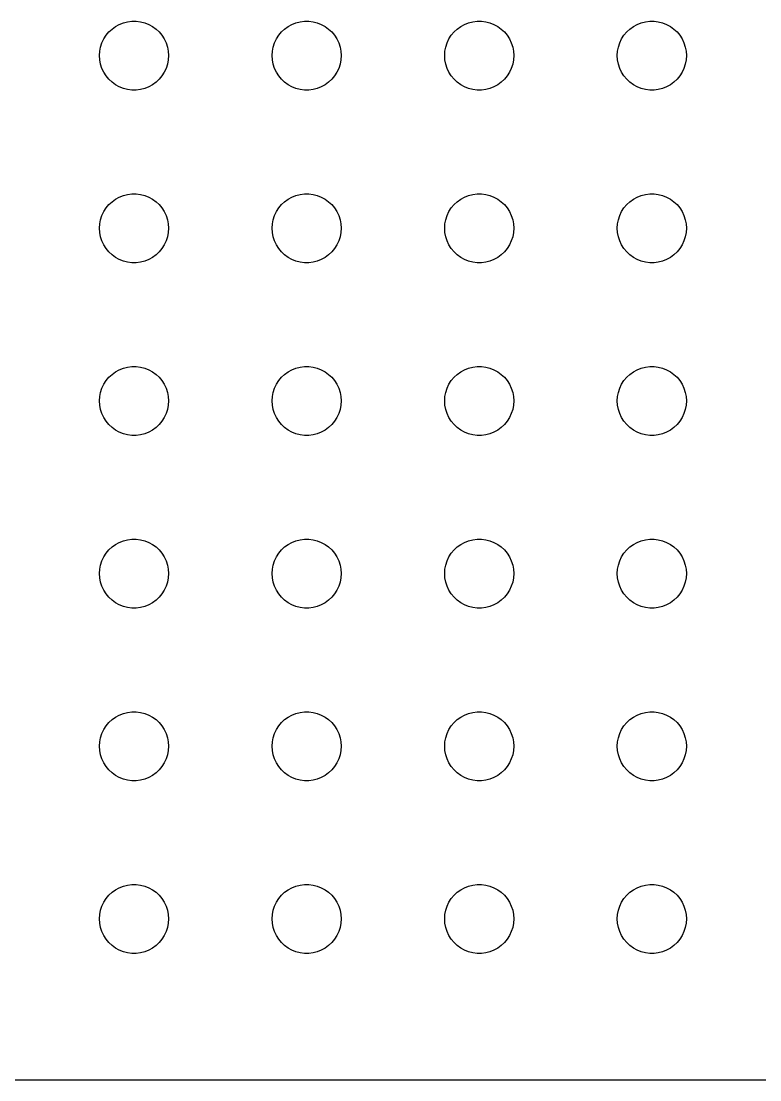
# Model space of a CAD drawing. Header units: metres. Extents: x -134 to 134, y 518 to 1078.
# Drawn here: x -102.4 to -70.31, y 746.01 to 792 of the extents above; entities that cross this region are included whole.
import ezdxf

# ---------------------------------------------------------------- set-up
doc = ezdxf.new("R2010")
doc.units = ezdxf.units.M

msp = doc.modelspace()

# ---------------------------------------------------------------- linework, layer by layer
for p, q in [((-98.1387, 791.857), (-97.9635, 791.927)), ((-97.9635, 791.927), (-97.7811, 791.973)), ((-97.7811, 791.973), (-97.5942, 791.997)), ((-97.5942, 791.997), (-97.4058, 791.997)), ((-97.4058, 791.997), (-97.2189, 791.973)), ((-97.2189, 791.973), (-97.0365, 791.927)), ((-97.0365, 791.927), (-96.8613, 791.857)), ((-90.6387, 791.857), (-90.4635, 791.927)), ((-90.4635, 791.927), (-90.2811, 791.973)), ((-90.2811, 791.973), (-90.0942, 791.997)), ((-90.0942, 791.997), (-89.9058, 791.997)), ((-89.9058, 791.997), (-89.7189, 791.973)), ((-89.7189, 791.973), (-89.5365, 791.927)), ((-89.5365, 791.927), (-89.3613, 791.857)), ((-83.1387, 791.857), (-82.9635, 791.927)), ((-82.9635, 791.927), (-82.7811, 791.973)), ((-82.7811, 791.973), (-82.5942, 791.997)), ((-82.5942, 791.997), (-82.4058, 791.997)), ((-82.4058, 791.997), (-82.2189, 791.973)), ((-82.2189, 791.973), (-82.0365, 791.927)), ((-82.0365, 791.927), (-81.8613, 791.857)), ((-75.6387, 791.857), (-75.4635, 791.927)), ((-75.4635, 791.927), (-75.2811, 791.973)), ((-75.2811, 791.973), (-75.0942, 791.997)), ((-75.0942, 791.997), (-74.9058, 791.997)), ((-74.9058, 791.997), (-74.7189, 791.973)), ((-74.7189, 791.973), (-74.5365, 791.927)), ((-74.5365, 791.927), (-74.3613, 791.857)), ((-98.7135, 791.382), (-98.5934, 791.527)), ((-98.5934, 791.527), (-98.4561, 791.656)), ((-98.4561, 791.656), (-98.3037, 791.766)), ((-98.3037, 791.766), (-98.1387, 791.857)), ((-96.8613, 791.857), (-96.6963, 791.766)), ((-96.6963, 791.766), (-96.5439, 791.656)), ((-96.5439, 791.656), (-96.4065, 791.527)), ((-96.4065, 791.527), (-96.2865, 791.382)), ((-91.2135, 791.382), (-91.0934, 791.527)), ((-91.0934, 791.527), (-90.9561, 791.656)), ((-90.9561, 791.656), (-90.8037, 791.766)), ((-90.8037, 791.766), (-90.6387, 791.857)), ((-89.3613, 791.857), (-89.1963, 791.766)), ((-89.1963, 791.766), (-89.0439, 791.656)), ((-89.0439, 791.656), (-88.9065, 791.527)), ((-88.9065, 791.527), (-88.7865, 791.382)), ((-83.7135, 791.382), (-83.5934, 791.527)), ((-83.5934, 791.527), (-83.4561, 791.656)), ((-83.4561, 791.656), (-83.3037, 791.766)), ((-83.3037, 791.766), (-83.1387, 791.857)), ((-81.8613, 791.857), (-81.6963, 791.766)), ((-81.6963, 791.766), (-81.5439, 791.656)), ((-81.5439, 791.656), (-81.4065, 791.527)), ((-81.4065, 791.527), (-81.2865, 791.382)), ((-76.2135, 791.382), (-76.0934, 791.527)), ((-76.0934, 791.527), (-75.9561, 791.656)), ((-75.9561, 791.656), (-75.8037, 791.766)), ((-75.8037, 791.766), (-75.6387, 791.857)), ((-74.3613, 791.857), (-74.1963, 791.766)), ((-74.1963, 791.766), (-74.0439, 791.656)), ((-74.0439, 791.656), (-73.9065, 791.527)), ((-73.9065, 791.527), (-73.7865, 791.382)), ((-98.9529, 790.873), (-98.8947, 791.052)), ((-98.8947, 791.052), (-98.8145, 791.223)), ((-98.8145, 791.223), (-98.7135, 791.382)), ((-96.2865, 791.382), (-96.1855, 791.223)), ((-96.1855, 791.223), (-96.1053, 791.052)), ((-96.1053, 791.052), (-96.0471, 790.873)), ((-91.4529, 790.873), (-91.3947, 791.052)), ((-91.3947, 791.052), (-91.3145, 791.223)), ((-91.3145, 791.223), (-91.2135, 791.382)), ((-88.7865, 791.382), (-88.6855, 791.223)), ((-88.6855, 791.223), (-88.6053, 791.052)), ((-88.6053, 791.052), (-88.5471, 790.873)), ((-83.9529, 790.873), (-83.8947, 791.052)), ((-83.8947, 791.052), (-83.8145, 791.223)), ((-83.8145, 791.223), (-83.7135, 791.382)), ((-81.2865, 791.382), (-81.1855, 791.223)), ((-81.1855, 791.223), (-81.1053, 791.052)), ((-81.1053, 791.052), (-81.0471, 790.873)), ((-76.4529, 790.873), (-76.3947, 791.052)), ((-76.3947, 791.052), (-76.3145, 791.223)), ((-76.3145, 791.223), (-76.2135, 791.382)), ((-73.7865, 791.382), (-73.6855, 791.223)), ((-73.6855, 791.223), (-73.6053, 791.052)), ((-73.6053, 791.052), (-73.5471, 790.873)), ((-99, 790.5), (-98.9882, 790.688)), ((-98.9882, 790.688), (-98.9529, 790.873)), ((-96.0471, 790.873), (-96.0118, 790.688)), ((-96.0118, 790.688), (-96, 790.5)), ((-91.5, 790.5), (-91.4882, 790.688)), ((-91.4882, 790.688), (-91.4529, 790.873)), ((-88.5471, 790.873), (-88.5118, 790.688)), ((-88.5118, 790.688), (-88.5, 790.5)), ((-84, 790.5), (-83.9882, 790.688)), ((-83.9882, 790.688), (-83.9529, 790.873)), ((-81.0471, 790.873), (-81.0118, 790.688)), ((-81.0118, 790.688), (-81, 790.5)), ((-76.5, 790.5), (-76.4882, 790.688)), ((-76.4882, 790.688), (-76.4529, 790.873)), ((-73.5471, 790.873), (-73.5118, 790.688)), ((-73.5118, 790.688), (-73.5, 790.5)), ((-98.9882, 790.312), (-99, 790.5)), ((-98.9529, 790.127), (-98.9882, 790.312)), ((-98.8947, 789.948), (-98.9529, 790.127)), ((-96.0471, 790.127), (-96.1053, 789.948)), ((-96.0118, 790.312), (-96.0471, 790.127)), ((-96, 790.5), (-96.0118, 790.312)), ((-91.4882, 790.312), (-91.5, 790.5)), ((-91.4529, 790.127), (-91.4882, 790.312)), ((-91.3947, 789.948), (-91.4529, 790.127)), ((-88.5471, 790.127), (-88.6053, 789.948)), ((-88.5118, 790.312), (-88.5471, 790.127)), ((-88.5, 790.5), (-88.5118, 790.312)), ((-83.9882, 790.312), (-84, 790.5)), ((-83.9529, 790.127), (-83.9882, 790.312)), ((-83.8947, 789.948), (-83.9529, 790.127)), ((-81.0471, 790.127), (-81.1053, 789.948)), ((-81.0118, 790.312), (-81.0471, 790.127)), ((-81, 790.5), (-81.0118, 790.312)), ((-76.4882, 790.312), (-76.5, 790.5)), ((-76.4529, 790.127), (-76.4882, 790.312)), ((-76.3947, 789.948), (-76.4529, 790.127)), ((-73.5471, 790.127), (-73.6053, 789.948)), ((-73.5118, 790.312), (-73.5471, 790.127)), ((-73.5, 790.5), (-73.5118, 790.312)), ((-98.8145, 789.777), (-98.8947, 789.948)), ((-98.7135, 789.618), (-98.8145, 789.777)), ((-98.5934, 789.473), (-98.7135, 789.618)), ((-96.2865, 789.618), (-96.4065, 789.473)), ((-96.1855, 789.777), (-96.2865, 789.618)), ((-96.1053, 789.948), (-96.1855, 789.777)), ((-91.3145, 789.777), (-91.3947, 789.948)), ((-91.2135, 789.618), (-91.3145, 789.777)), ((-91.0934, 789.473), (-91.2135, 789.618)), ((-88.7865, 789.618), (-88.9065, 789.473)), ((-88.6855, 789.777), (-88.7865, 789.618)), ((-88.6053, 789.948), (-88.6855, 789.777)), ((-83.8145, 789.777), (-83.8947, 789.948)), ((-83.7135, 789.618), (-83.8145, 789.777)), ((-83.5934, 789.473), (-83.7135, 789.618)), ((-81.2865, 789.618), (-81.4065, 789.473)), ((-81.1855, 789.777), (-81.2865, 789.618)), ((-81.1053, 789.948), (-81.1855, 789.777)), ((-76.3145, 789.777), (-76.3947, 789.948)), ((-76.2135, 789.618), (-76.3145, 789.777)), ((-76.0934, 789.473), (-76.2135, 789.618)), ((-73.7865, 789.618), (-73.9065, 789.473)), ((-73.6855, 789.777), (-73.7865, 789.618)), ((-73.6053, 789.948), (-73.6855, 789.777)), ((-98.4561, 789.344), (-98.5934, 789.473)), ((-98.3037, 789.234), (-98.4561, 789.344)), ((-98.1387, 789.143), (-98.3037, 789.234)), ((-97.9635, 789.073), (-98.1387, 789.143)), ((-96.8613, 789.143), (-97.0365, 789.073)), ((-96.6963, 789.234), (-96.8613, 789.143)), ((-96.5439, 789.344), (-96.6963, 789.234)), ((-96.4065, 789.473), (-96.5439, 789.344)), ((-90.9561, 789.344), (-91.0934, 789.473)), ((-90.8037, 789.234), (-90.9561, 789.344)), ((-90.6387, 789.143), (-90.8037, 789.234)), ((-90.4635, 789.073), (-90.6387, 789.143)), ((-89.3613, 789.143), (-89.5365, 789.073)), ((-89.1963, 789.234), (-89.3613, 789.143)), ((-89.0439, 789.344), (-89.1963, 789.234)), ((-88.9065, 789.473), (-89.0439, 789.344)), ((-83.4561, 789.344), (-83.5934, 789.473)), ((-83.3037, 789.234), (-83.4561, 789.344)), ((-83.1387, 789.143), (-83.3037, 789.234)), ((-82.9635, 789.073), (-83.1387, 789.143)), ((-81.8613, 789.143), (-82.0365, 789.073)), ((-81.6963, 789.234), (-81.8613, 789.143)), ((-81.5439, 789.344), (-81.6963, 789.234)), ((-81.4065, 789.473), (-81.5439, 789.344)), ((-75.9561, 789.344), (-76.0934, 789.473)), ((-75.8037, 789.234), (-75.9561, 789.344)), ((-75.6387, 789.143), (-75.8037, 789.234)), ((-75.4635, 789.073), (-75.6387, 789.143)), ((-74.3613, 789.143), (-74.5365, 789.073)), ((-74.1963, 789.234), (-74.3613, 789.143)), ((-74.0439, 789.344), (-74.1963, 789.234)), ((-73.9065, 789.473), (-74.0439, 789.344)), ((-97.7811, 789.027), (-97.9635, 789.073)), ((-97.5942, 789.003), (-97.7811, 789.027)), ((-97.4058, 789.003), (-97.5942, 789.003)), ((-97.2189, 789.027), (-97.4058, 789.003)), ((-97.0365, 789.073), (-97.2189, 789.027)), ((-90.2811, 789.027), (-90.4635, 789.073)), ((-90.0942, 789.003), (-90.2811, 789.027)), ((-89.9058, 789.003), (-90.0942, 789.003)), ((-89.7189, 789.027), (-89.9058, 789.003)), ((-89.5365, 789.073), (-89.7189, 789.027)), ((-82.7811, 789.027), (-82.9635, 789.073)), ((-82.5942, 789.003), (-82.7811, 789.027)), ((-82.4058, 789.003), (-82.5942, 789.003)), ((-82.2189, 789.027), (-82.4058, 789.003)), ((-82.0365, 789.073), (-82.2189, 789.027)), ((-75.2811, 789.027), (-75.4635, 789.073)), ((-75.0942, 789.003), (-75.2811, 789.027)), ((-74.9058, 789.003), (-75.0942, 789.003)), ((-74.7189, 789.027), (-74.9058, 789.003)), ((-74.5365, 789.073), (-74.7189, 789.027)), ((-98.5934, 784.027), (-98.4561, 784.156)), ((-98.4561, 784.156), (-98.3037, 784.266)), ((-98.3037, 784.266), (-98.1387, 784.357)), ((-98.1387, 784.357), (-97.9635, 784.427)), ((-97.9635, 784.427), (-97.7811, 784.473)), ((-97.7811, 784.473), (-97.5942, 784.497)), ((-97.5942, 784.497), (-97.4058, 784.497)), ((-97.4058, 784.497), (-97.2189, 784.473)), ((-97.2189, 784.473), (-97.0365, 784.427)), ((-97.0365, 784.427), (-96.8613, 784.357)), ((-96.8613, 784.357), (-96.6963, 784.266)), ((-96.6963, 784.266), (-96.5439, 784.156)), ((-96.5439, 784.156), (-96.4065, 784.027)), ((-91.0934, 784.027), (-90.9561, 784.156)), ((-90.9561, 784.156), (-90.8037, 784.266)), ((-90.8037, 784.266), (-90.6387, 784.357)), ((-90.6387, 784.357), (-90.4635, 784.427)), ((-90.4635, 784.427), (-90.2811, 784.473)), ((-90.2811, 784.473), (-90.0942, 784.497)), ((-90.0942, 784.497), (-89.9058, 784.497)), ((-89.9058, 784.497), (-89.7189, 784.473)), ((-89.7189, 784.473), (-89.5365, 784.427)), ((-89.5365, 784.427), (-89.3613, 784.357)), ((-89.3613, 784.357), (-89.1963, 784.266)), ((-89.1963, 784.266), (-89.0439, 784.156)), ((-89.0439, 784.156), (-88.9065, 784.027)), ((-83.5934, 784.027), (-83.4561, 784.156)), ((-83.4561, 784.156), (-83.3037, 784.266)), ((-83.3037, 784.266), (-83.1387, 784.357)), ((-83.1387, 784.357), (-82.9635, 784.427)), ((-82.9635, 784.427), (-82.7811, 784.473)), ((-82.7811, 784.473), (-82.5942, 784.497)), ((-82.5942, 784.497), (-82.4058, 784.497)), ((-82.4058, 784.497), (-82.2189, 784.473)), ((-82.2189, 784.473), (-82.0365, 784.427)), ((-82.0365, 784.427), (-81.8613, 784.357)), ((-81.8613, 784.357), (-81.6963, 784.266)), ((-81.6963, 784.266), (-81.5439, 784.156)), ((-81.5439, 784.156), (-81.4065, 784.027)), ((-76.0934, 784.027), (-75.9561, 784.156)), ((-75.9561, 784.156), (-75.8037, 784.266)), ((-75.8037, 784.266), (-75.6387, 784.357)), ((-75.6387, 784.357), (-75.4635, 784.427)), ((-75.4635, 784.427), (-75.2811, 784.473)), ((-75.2811, 784.473), (-75.0942, 784.497)), ((-75.0942, 784.497), (-74.9058, 784.497)), ((-74.9058, 784.497), (-74.7189, 784.473)), ((-74.7189, 784.473), (-74.5365, 784.427)), ((-74.5365, 784.427), (-74.3613, 784.357)), ((-74.3613, 784.357), (-74.1963, 784.266)), ((-74.1963, 784.266), (-74.0439, 784.156)), ((-74.0439, 784.156), (-73.9065, 784.027)), ((-98.8947, 783.552), (-98.8145, 783.723)), ((-98.8145, 783.723), (-98.7135, 783.882)), ((-98.7135, 783.882), (-98.5934, 784.027)), ((-96.4065, 784.027), (-96.2865, 783.882)), ((-96.2865, 783.882), (-96.1855, 783.723)), ((-96.1855, 783.723), (-96.1053, 783.552)), ((-91.3947, 783.552), (-91.3145, 783.723)), ((-91.3145, 783.723), (-91.2135, 783.882)), ((-91.2135, 783.882), (-91.0934, 784.027)), ((-88.9065, 784.027), (-88.7865, 783.882)), ((-88.7865, 783.882), (-88.6855, 783.723)), ((-88.6855, 783.723), (-88.6053, 783.552)), ((-83.8947, 783.552), (-83.8145, 783.723)), ((-83.8145, 783.723), (-83.7135, 783.882)), ((-83.7135, 783.882), (-83.5934, 784.027)), ((-81.4065, 784.027), (-81.2865, 783.882)), ((-81.2865, 783.882), (-81.1855, 783.723)), ((-81.1855, 783.723), (-81.1053, 783.552)), ((-76.3947, 783.552), (-76.3145, 783.723)), ((-76.3145, 783.723), (-76.2135, 783.882)), ((-76.2135, 783.882), (-76.0934, 784.027)), ((-73.9065, 784.027), (-73.7865, 783.882)), ((-73.7865, 783.882), (-73.6855, 783.723)), ((-73.6855, 783.723), (-73.6053, 783.552)), ((-99, 783), (-98.9882, 783.188)), ((-98.9882, 783.188), (-98.9529, 783.373)), ((-98.9529, 783.373), (-98.8947, 783.552)), ((-96.1053, 783.552), (-96.0471, 783.373)), ((-96.0471, 783.373), (-96.0118, 783.188)), ((-96.0118, 783.188), (-96, 783)), ((-91.5, 783), (-91.4882, 783.188)), ((-91.4882, 783.188), (-91.4529, 783.373)), ((-91.4529, 783.373), (-91.3947, 783.552)), ((-88.6053, 783.552), (-88.5471, 783.373)), ((-88.5471, 783.373), (-88.5118, 783.188)), ((-88.5118, 783.188), (-88.5, 783)), ((-84, 783), (-83.9882, 783.188)), ((-83.9882, 783.188), (-83.9529, 783.373)), ((-83.9529, 783.373), (-83.8947, 783.552)), ((-81.1053, 783.552), (-81.0471, 783.373)), ((-81.0471, 783.373), (-81.0118, 783.188)), ((-81.0118, 783.188), (-81, 783)), ((-76.5, 783), (-76.4882, 783.188)), ((-76.4882, 783.188), (-76.4529, 783.373)), ((-76.4529, 783.373), (-76.3947, 783.552)), ((-73.6053, 783.552), (-73.5471, 783.373)), ((-73.5471, 783.373), (-73.5118, 783.188)), ((-73.5118, 783.188), (-73.5, 783)), ((-98.9882, 782.812), (-99, 783)), ((-98.9529, 782.627), (-98.9882, 782.812)), ((-96.0118, 782.812), (-96.0471, 782.627)), ((-96, 783), (-96.0118, 782.812)), ((-91.4882, 782.812), (-91.5, 783)), ((-91.4529, 782.627), (-91.4882, 782.812)), ((-88.5118, 782.812), (-88.5471, 782.627)), ((-88.5, 783), (-88.5118, 782.812)), ((-83.9882, 782.812), (-84, 783)), ((-83.9529, 782.627), (-83.9882, 782.812)), ((-81.0118, 782.812), (-81.0471, 782.627)), ((-81, 783), (-81.0118, 782.812)), ((-76.4882, 782.812), (-76.5, 783)), ((-76.4529, 782.627), (-76.4882, 782.812)), ((-73.5118, 782.812), (-73.5471, 782.627)), ((-73.5, 783), (-73.5118, 782.812)), ((-98.8947, 782.448), (-98.9529, 782.627)), ((-98.8145, 782.277), (-98.8947, 782.448)), ((-98.7135, 782.118), (-98.8145, 782.277)), ((-96.1855, 782.277), (-96.2865, 782.118)), ((-96.1053, 782.448), (-96.1855, 782.277)), ((-96.0471, 782.627), (-96.1053, 782.448)), ((-91.3947, 782.448), (-91.4529, 782.627)), ((-91.3145, 782.277), (-91.3947, 782.448)), ((-91.2135, 782.118), (-91.3145, 782.277)), ((-88.6855, 782.277), (-88.7865, 782.118)), ((-88.6053, 782.448), (-88.6855, 782.277)), ((-88.5471, 782.627), (-88.6053, 782.448)), ((-83.8947, 782.448), (-83.9529, 782.627)), ((-83.8145, 782.277), (-83.8947, 782.448)), ((-83.7135, 782.118), (-83.8145, 782.277)), ((-81.1855, 782.277), (-81.2865, 782.118)), ((-81.1053, 782.448), (-81.1855, 782.277)), ((-81.0471, 782.627), (-81.1053, 782.448)), ((-76.3947, 782.448), (-76.4529, 782.627)), ((-76.3145, 782.277), (-76.3947, 782.448)), ((-76.2135, 782.118), (-76.3145, 782.277)), ((-73.6855, 782.277), (-73.7865, 782.118)), ((-73.6053, 782.448), (-73.6855, 782.277)), ((-73.5471, 782.627), (-73.6053, 782.448)), ((-98.5934, 781.973), (-98.7135, 782.118)), ((-98.4561, 781.844), (-98.5934, 781.973)), ((-98.3037, 781.734), (-98.4561, 781.844)), ((-96.5439, 781.844), (-96.6963, 781.734)), ((-96.4065, 781.973), (-96.5439, 781.844)), ((-96.2865, 782.118), (-96.4065, 781.973)), ((-91.0934, 781.973), (-91.2135, 782.118)), ((-90.9561, 781.844), (-91.0934, 781.973)), ((-90.8037, 781.734), (-90.9561, 781.844)), ((-89.0439, 781.844), (-89.1963, 781.734)), ((-88.9065, 781.973), (-89.0439, 781.844)), ((-88.7865, 782.118), (-88.9065, 781.973)), ((-83.5934, 781.973), (-83.7135, 782.118)), ((-83.4561, 781.844), (-83.5934, 781.973)), ((-83.3037, 781.734), (-83.4561, 781.844)), ((-81.5439, 781.844), (-81.6963, 781.734)), ((-81.4065, 781.973), (-81.5439, 781.844)), ((-81.2865, 782.118), (-81.4065, 781.973)), ((-76.0934, 781.973), (-76.2135, 782.118)), ((-75.9561, 781.844), (-76.0934, 781.973)), ((-75.8037, 781.734), (-75.9561, 781.844)), ((-74.0439, 781.844), (-74.1963, 781.734)), ((-73.9065, 781.973), (-74.0439, 781.844)), ((-73.7865, 782.118), (-73.9065, 781.973)), ((-98.1387, 781.643), (-98.3037, 781.734)), ((-97.9635, 781.573), (-98.1387, 781.643)), ((-97.7811, 781.527), (-97.9635, 781.573)), ((-97.5942, 781.503), (-97.7811, 781.527)), ((-97.4058, 781.503), (-97.5942, 781.503)), ((-97.2189, 781.527), (-97.4058, 781.503)), ((-97.0365, 781.573), (-97.2189, 781.527)), ((-96.8613, 781.643), (-97.0365, 781.573)), ((-96.6963, 781.734), (-96.8613, 781.643)), ((-90.6387, 781.643), (-90.8037, 781.734)), ((-90.4635, 781.573), (-90.6387, 781.643)), ((-90.2811, 781.527), (-90.4635, 781.573)), ((-90.0942, 781.503), (-90.2811, 781.527)), ((-89.9058, 781.503), (-90.0942, 781.503)), ((-89.7189, 781.527), (-89.9058, 781.503)), ((-89.5365, 781.573), (-89.7189, 781.527)), ((-89.3613, 781.643), (-89.5365, 781.573)), ((-89.1963, 781.734), (-89.3613, 781.643)), ((-83.1387, 781.643), (-83.3037, 781.734)), ((-82.9635, 781.573), (-83.1387, 781.643)), ((-82.7811, 781.527), (-82.9635, 781.573)), ((-82.5942, 781.503), (-82.7811, 781.527)), ((-82.4058, 781.503), (-82.5942, 781.503)), ((-82.2189, 781.527), (-82.4058, 781.503)), ((-82.0365, 781.573), (-82.2189, 781.527)), ((-81.8613, 781.643), (-82.0365, 781.573)), ((-81.6963, 781.734), (-81.8613, 781.643)), ((-75.6387, 781.643), (-75.8037, 781.734)), ((-75.4635, 781.573), (-75.6387, 781.643)), ((-75.2811, 781.527), (-75.4635, 781.573)), ((-75.0942, 781.503), (-75.2811, 781.527)), ((-74.9058, 781.503), (-75.0942, 781.503)), ((-74.7189, 781.527), (-74.9058, 781.503)), ((-74.5365, 781.573), (-74.7189, 781.527)), ((-74.3613, 781.643), (-74.5365, 781.573)), ((-74.1963, 781.734), (-74.3613, 781.643)), ((-98.4561, 776.656), (-98.3037, 776.766)), ((-98.3037, 776.766), (-98.1387, 776.857)), ((-98.1387, 776.857), (-97.9635, 776.927)), ((-97.9635, 776.927), (-97.7811, 776.973)), ((-97.7811, 776.973), (-97.5942, 776.997)), ((-97.5942, 776.997), (-97.4058, 776.997)), ((-97.4058, 776.997), (-97.2189, 776.973)), ((-97.2189, 776.973), (-97.0365, 776.927)), ((-97.0365, 776.927), (-96.8613, 776.857)), ((-96.8613, 776.857), (-96.6963, 776.766)), ((-96.6963, 776.766), (-96.5439, 776.656)), ((-90.9561, 776.656), (-90.8037, 776.766)), ((-90.8037, 776.766), (-90.6387, 776.857)), ((-90.6387, 776.857), (-90.4635, 776.927)), ((-90.4635, 776.927), (-90.2811, 776.973)), ((-90.2811, 776.973), (-90.0942, 776.997)), ((-90.0942, 776.997), (-89.9058, 776.997)), ((-89.9058, 776.997), (-89.7189, 776.973)), ((-89.7189, 776.973), (-89.5365, 776.927)), ((-89.5365, 776.927), (-89.3613, 776.857)), ((-89.3613, 776.857), (-89.1963, 776.766)), ((-89.1963, 776.766), (-89.0439, 776.656)), ((-83.4561, 776.656), (-83.3037, 776.766)), ((-83.3037, 776.766), (-83.1387, 776.857)), ((-83.1387, 776.857), (-82.9635, 776.927)), ((-82.9635, 776.927), (-82.7811, 776.973)), ((-82.7811, 776.973), (-82.5942, 776.997)), ((-82.5942, 776.997), (-82.4058, 776.997)), ((-82.4058, 776.997), (-82.2189, 776.973)), ((-82.2189, 776.973), (-82.0365, 776.927)), ((-82.0365, 776.927), (-81.8613, 776.857)), ((-81.8613, 776.857), (-81.6963, 776.766)), ((-81.6963, 776.766), (-81.5439, 776.656)), ((-75.9561, 776.656), (-75.8037, 776.766)), ((-75.8037, 776.766), (-75.6387, 776.857)), ((-75.6387, 776.857), (-75.4635, 776.927)), ((-75.4635, 776.927), (-75.2811, 776.973)), ((-75.2811, 776.973), (-75.0942, 776.997)), ((-75.0942, 776.997), (-74.9058, 776.997)), ((-74.9058, 776.997), (-74.7189, 776.973)), ((-74.7189, 776.973), (-74.5365, 776.927)), ((-74.5365, 776.927), (-74.3613, 776.857)), ((-74.3613, 776.857), (-74.1963, 776.766)), ((-74.1963, 776.766), (-74.0439, 776.656)), ((-98.8145, 776.223), (-98.7135, 776.382)), ((-98.7135, 776.382), (-98.5934, 776.527)), ((-98.5934, 776.527), (-98.4561, 776.656)), ((-96.5439, 776.656), (-96.4065, 776.527)), ((-96.4065, 776.527), (-96.2865, 776.382)), ((-96.2865, 776.382), (-96.1855, 776.223)), ((-91.3145, 776.223), (-91.2135, 776.382)), ((-91.2135, 776.382), (-91.0934, 776.527)), ((-91.0934, 776.527), (-90.9561, 776.656)), ((-89.0439, 776.656), (-88.9065, 776.527)), ((-88.9065, 776.527), (-88.7865, 776.382)), ((-88.7865, 776.382), (-88.6855, 776.223)), ((-83.8145, 776.223), (-83.7135, 776.382)), ((-83.7135, 776.382), (-83.5934, 776.527)), ((-83.5934, 776.527), (-83.4561, 776.656)), ((-81.5439, 776.656), (-81.4065, 776.527)), ((-81.4065, 776.527), (-81.2865, 776.382)), ((-81.2865, 776.382), (-81.1855, 776.223)), ((-76.3145, 776.223), (-76.2135, 776.382)), ((-76.2135, 776.382), (-76.0934, 776.527)), ((-76.0934, 776.527), (-75.9561, 776.656)), ((-74.0439, 776.656), (-73.9065, 776.527)), ((-73.9065, 776.527), (-73.7865, 776.382)), ((-73.7865, 776.382), (-73.6855, 776.223)), ((-98.9882, 775.688), (-98.9529, 775.873)), ((-98.9529, 775.873), (-98.8947, 776.052)), ((-98.8947, 776.052), (-98.8145, 776.223)), ((-96.1855, 776.223), (-96.1053, 776.052)), ((-96.1053, 776.052), (-96.0471, 775.873)), ((-96.0471, 775.873), (-96.0118, 775.688)), ((-91.4882, 775.688), (-91.4529, 775.873)), ((-91.4529, 775.873), (-91.3947, 776.052)), ((-91.3947, 776.052), (-91.3145, 776.223)), ((-88.6855, 776.223), (-88.6053, 776.052)), ((-88.6053, 776.052), (-88.5471, 775.873)), ((-88.5471, 775.873), (-88.5118, 775.688)), ((-83.9882, 775.688), (-83.9529, 775.873)), ((-83.9529, 775.873), (-83.8947, 776.052)), ((-83.8947, 776.052), (-83.8145, 776.223)), ((-81.1855, 776.223), (-81.1053, 776.052)), ((-81.1053, 776.052), (-81.0471, 775.873)), ((-81.0471, 775.873), (-81.0118, 775.688)), ((-76.4882, 775.688), (-76.4529, 775.873)), ((-76.4529, 775.873), (-76.3947, 776.052)), ((-76.3947, 776.052), (-76.3145, 776.223)), ((-73.6855, 776.223), (-73.6053, 776.052)), ((-73.6053, 776.052), (-73.5471, 775.873)), ((-73.5471, 775.873), (-73.5118, 775.688)), ((-99, 775.5), (-98.9882, 775.688)), ((-98.9882, 775.312), (-99, 775.5)), ((-96.0118, 775.688), (-96, 775.5)), ((-96, 775.5), (-96.0118, 775.312)), ((-91.5, 775.5), (-91.4882, 775.688)), ((-91.4882, 775.312), (-91.5, 775.5)), ((-88.5118, 775.688), (-88.5, 775.5)), ((-88.5, 775.5), (-88.5118, 775.312)), ((-84, 775.5), (-83.9882, 775.688)), ((-83.9882, 775.312), (-84, 775.5)), ((-81.0118, 775.688), (-81, 775.5)), ((-81, 775.5), (-81.0118, 775.312)), ((-76.5, 775.5), (-76.4882, 775.688)), ((-76.4882, 775.312), (-76.5, 775.5)), ((-73.5118, 775.688), (-73.5, 775.5)), ((-73.5, 775.5), (-73.5118, 775.312)), ((-98.9529, 775.127), (-98.9882, 775.312)), ((-98.8947, 774.948), (-98.9529, 775.127)), ((-98.8145, 774.777), (-98.8947, 774.948)), ((-96.1053, 774.948), (-96.1855, 774.777)), ((-96.0471, 775.127), (-96.1053, 774.948)), ((-96.0118, 775.312), (-96.0471, 775.127)), ((-91.4529, 775.127), (-91.4882, 775.312)), ((-91.3947, 774.948), (-91.4529, 775.127)), ((-91.3145, 774.777), (-91.3947, 774.948)), ((-88.6053, 774.948), (-88.6855, 774.777)), ((-88.5471, 775.127), (-88.6053, 774.948)), ((-88.5118, 775.312), (-88.5471, 775.127)), ((-83.9529, 775.127), (-83.9882, 775.312)), ((-83.8947, 774.948), (-83.9529, 775.127)), ((-83.8145, 774.777), (-83.8947, 774.948)), ((-81.1053, 774.948), (-81.1855, 774.777)), ((-81.0471, 775.127), (-81.1053, 774.948)), ((-81.0118, 775.312), (-81.0471, 775.127)), ((-76.4529, 775.127), (-76.4882, 775.312)), ((-76.3947, 774.948), (-76.4529, 775.127)), ((-76.3145, 774.777), (-76.3947, 774.948)), ((-73.6053, 774.948), (-73.6855, 774.777)), ((-73.5471, 775.127), (-73.6053, 774.948)), ((-73.5118, 775.312), (-73.5471, 775.127)), ((-98.7135, 774.618), (-98.8145, 774.777)), ((-98.5934, 774.473), (-98.7135, 774.618)), ((-98.4561, 774.344), (-98.5934, 774.473)), ((-96.4065, 774.473), (-96.5439, 774.344)), ((-96.2865, 774.618), (-96.4065, 774.473)), ((-96.1855, 774.777), (-96.2865, 774.618)), ((-91.2135, 774.618), (-91.3145, 774.777)), ((-91.0934, 774.473), (-91.2135, 774.618)), ((-90.9561, 774.344), (-91.0934, 774.473)), ((-88.9065, 774.473), (-89.0439, 774.344)), ((-88.7865, 774.618), (-88.9065, 774.473)), ((-88.6855, 774.777), (-88.7865, 774.618)), ((-83.7135, 774.618), (-83.8145, 774.777)), ((-83.5934, 774.473), (-83.7135, 774.618)), ((-83.4561, 774.344), (-83.5934, 774.473)), ((-81.4065, 774.473), (-81.5439, 774.344)), ((-81.2865, 774.618), (-81.4065, 774.473)), ((-81.1855, 774.777), (-81.2865, 774.618)), ((-76.2135, 774.618), (-76.3145, 774.777)), ((-76.0934, 774.473), (-76.2135, 774.618)), ((-75.9561, 774.344), (-76.0934, 774.473)), ((-73.9065, 774.473), (-74.0439, 774.344)), ((-73.7865, 774.618), (-73.9065, 774.473)), ((-73.6855, 774.777), (-73.7865, 774.618)), ((-98.3037, 774.234), (-98.4561, 774.344)), ((-98.1387, 774.143), (-98.3037, 774.234)), ((-97.9635, 774.073), (-98.1387, 774.143)), ((-97.7811, 774.027), (-97.9635, 774.073)), ((-97.5942, 774.003), (-97.7811, 774.027)), ((-97.4058, 774.003), (-97.5942, 774.003)), ((-97.2189, 774.027), (-97.4058, 774.003)), ((-97.0365, 774.073), (-97.2189, 774.027)), ((-96.8613, 774.143), (-97.0365, 774.073)), ((-96.6963, 774.234), (-96.8613, 774.143)), ((-96.5439, 774.344), (-96.6963, 774.234)), ((-90.8037, 774.234), (-90.9561, 774.344)), ((-90.6387, 774.143), (-90.8037, 774.234)), ((-90.4635, 774.073), (-90.6387, 774.143)), ((-90.2811, 774.027), (-90.4635, 774.073)), ((-90.0942, 774.003), (-90.2811, 774.027)), ((-89.9058, 774.003), (-90.0942, 774.003)), ((-89.7189, 774.027), (-89.9058, 774.003)), ((-89.5365, 774.073), (-89.7189, 774.027)), ((-89.3613, 774.143), (-89.5365, 774.073)), ((-89.1963, 774.234), (-89.3613, 774.143)), ((-89.0439, 774.344), (-89.1963, 774.234)), ((-83.3037, 774.234), (-83.4561, 774.344)), ((-83.1387, 774.143), (-83.3037, 774.234)), ((-82.9635, 774.073), (-83.1387, 774.143)), ((-82.7811, 774.027), (-82.9635, 774.073)), ((-82.5942, 774.003), (-82.7811, 774.027)), ((-82.4058, 774.003), (-82.5942, 774.003)), ((-82.2189, 774.027), (-82.4058, 774.003)), ((-82.0365, 774.073), (-82.2189, 774.027)), ((-81.8613, 774.143), (-82.0365, 774.073)), ((-81.6963, 774.234), (-81.8613, 774.143)), ((-81.5439, 774.344), (-81.6963, 774.234)), ((-75.8037, 774.234), (-75.9561, 774.344)), ((-75.6387, 774.143), (-75.8037, 774.234)), ((-75.4635, 774.073), (-75.6387, 774.143)), ((-75.2811, 774.027), (-75.4635, 774.073)), ((-75.0942, 774.003), (-75.2811, 774.027)), ((-74.9058, 774.003), (-75.0942, 774.003)), ((-74.7189, 774.027), (-74.9058, 774.003)), ((-74.5365, 774.073), (-74.7189, 774.027)), ((-74.3613, 774.143), (-74.5365, 774.073)), ((-74.1963, 774.234), (-74.3613, 774.143)), ((-74.0439, 774.344), (-74.1963, 774.234)), ((-98.1387, 769.357), (-97.9635, 769.427)), ((-97.9635, 769.427), (-97.7811, 769.473)), ((-97.7811, 769.473), (-97.5942, 769.497)), ((-97.5942, 769.497), (-97.4058, 769.497)), ((-97.4058, 769.497), (-97.2189, 769.473)), ((-97.2189, 769.473), (-97.0365, 769.427)), ((-97.0365, 769.427), (-96.8613, 769.357)), ((-90.6387, 769.357), (-90.4635, 769.427)), ((-90.4635, 769.427), (-90.2811, 769.473)), ((-90.2811, 769.473), (-90.0942, 769.497)), ((-90.0942, 769.497), (-89.9058, 769.497)), ((-89.9058, 769.497), (-89.7189, 769.473)), ((-89.7189, 769.473), (-89.5365, 769.427)), ((-89.5365, 769.427), (-89.3613, 769.357)), ((-83.1387, 769.357), (-82.9635, 769.427)), ((-82.9635, 769.427), (-82.7811, 769.473)), ((-82.7811, 769.473), (-82.5942, 769.497)), ((-82.5942, 769.497), (-82.4058, 769.497)), ((-82.4058, 769.497), (-82.2189, 769.473)), ((-82.2189, 769.473), (-82.0365, 769.427)), ((-82.0365, 769.427), (-81.8613, 769.357)), ((-75.6387, 769.357), (-75.4635, 769.427)), ((-75.4635, 769.427), (-75.2811, 769.473)), ((-75.2811, 769.473), (-75.0942, 769.497)), ((-75.0942, 769.497), (-74.9058, 769.497)), ((-74.9058, 769.497), (-74.7189, 769.473)), ((-74.7189, 769.473), (-74.5365, 769.427)), ((-74.5365, 769.427), (-74.3613, 769.357)), ((-98.7135, 768.882), (-98.5934, 769.027)), ((-98.5934, 769.027), (-98.4561, 769.156)), ((-98.4561, 769.156), (-98.3037, 769.266)), ((-98.3037, 769.266), (-98.1387, 769.357)), ((-96.8613, 769.357), (-96.6963, 769.266)), ((-96.6963, 769.266), (-96.5439, 769.156)), ((-96.5439, 769.156), (-96.4065, 769.027)), ((-96.4065, 769.027), (-96.2865, 768.882)), ((-91.2135, 768.882), (-91.0934, 769.027)), ((-91.0934, 769.027), (-90.9561, 769.156)), ((-90.9561, 769.156), (-90.8037, 769.266)), ((-90.8037, 769.266), (-90.6387, 769.357)), ((-89.3613, 769.357), (-89.1963, 769.266)), ((-89.1963, 769.266), (-89.0439, 769.156)), ((-89.0439, 769.156), (-88.9065, 769.027)), ((-88.9065, 769.027), (-88.7865, 768.882)), ((-83.7135, 768.882), (-83.5934, 769.027)), ((-83.5934, 769.027), (-83.4561, 769.156)), ((-83.4561, 769.156), (-83.3037, 769.266)), ((-83.3037, 769.266), (-83.1387, 769.357)), ((-81.8613, 769.357), (-81.6963, 769.266)), ((-81.6963, 769.266), (-81.5439, 769.156)), ((-81.5439, 769.156), (-81.4065, 769.027)), ((-81.4065, 769.027), (-81.2865, 768.882)), ((-76.2135, 768.882), (-76.0934, 769.027)), ((-76.0934, 769.027), (-75.9561, 769.156)), ((-75.9561, 769.156), (-75.8037, 769.266)), ((-75.8037, 769.266), (-75.6387, 769.357)), ((-74.3613, 769.357), (-74.1963, 769.266)), ((-74.1963, 769.266), (-74.0439, 769.156)), ((-74.0439, 769.156), (-73.9065, 769.027)), ((-73.9065, 769.027), (-73.7865, 768.882)), ((-98.9529, 768.373), (-98.8947, 768.552)), ((-98.8947, 768.552), (-98.8145, 768.723)), ((-98.8145, 768.723), (-98.7135, 768.882)), ((-96.2865, 768.882), (-96.1855, 768.723)), ((-96.1855, 768.723), (-96.1053, 768.552)), ((-96.1053, 768.552), (-96.0471, 768.373)), ((-91.4529, 768.373), (-91.3947, 768.552)), ((-91.3947, 768.552), (-91.3145, 768.723)), ((-91.3145, 768.723), (-91.2135, 768.882)), ((-88.7865, 768.882), (-88.6855, 768.723)), ((-88.6855, 768.723), (-88.6053, 768.552)), ((-88.6053, 768.552), (-88.5471, 768.373)), ((-83.9529, 768.373), (-83.8947, 768.552)), ((-83.8947, 768.552), (-83.8145, 768.723)), ((-83.8145, 768.723), (-83.7135, 768.882)), ((-81.2865, 768.882), (-81.1855, 768.723)), ((-81.1855, 768.723), (-81.1053, 768.552)), ((-81.1053, 768.552), (-81.0471, 768.373)), ((-76.4529, 768.373), (-76.3947, 768.552)), ((-76.3947, 768.552), (-76.3145, 768.723)), ((-76.3145, 768.723), (-76.2135, 768.882)), ((-73.7865, 768.882), (-73.6855, 768.723)), ((-73.6855, 768.723), (-73.6053, 768.552)), ((-73.6053, 768.552), (-73.5471, 768.373)), ((-99, 768), (-98.9882, 768.188)), ((-98.9882, 767.812), (-99, 768)), ((-98.9882, 768.188), (-98.9529, 768.373)), ((-96.0471, 768.373), (-96.0118, 768.188)), ((-96.0118, 768.188), (-96, 768)), ((-96, 768), (-96.0118, 767.812)), ((-91.5, 768), (-91.4882, 768.188)), ((-91.4882, 767.812), (-91.5, 768)), ((-91.4882, 768.188), (-91.4529, 768.373)), ((-88.5471, 768.373), (-88.5118, 768.188)), ((-88.5118, 768.188), (-88.5, 768)), ((-88.5, 768), (-88.5118, 767.812)), ((-84, 768), (-83.9882, 768.188)), ((-83.9882, 767.812), (-84, 768)), ((-83.9882, 768.188), (-83.9529, 768.373)), ((-81.0471, 768.373), (-81.0118, 768.188)), ((-81.0118, 768.188), (-81, 768)), ((-81, 768), (-81.0118, 767.812)), ((-76.5, 768), (-76.4882, 768.188)), ((-76.4882, 767.812), (-76.5, 768)), ((-76.4882, 768.188), (-76.4529, 768.373)), ((-73.5471, 768.373), (-73.5118, 768.188)), ((-73.5118, 768.188), (-73.5, 768)), ((-73.5, 768), (-73.5118, 767.812)), ((-98.9529, 767.627), (-98.9882, 767.812)), ((-98.8947, 767.448), (-98.9529, 767.627)), ((-96.0471, 767.627), (-96.1053, 767.448)), ((-96.0118, 767.812), (-96.0471, 767.627)), ((-91.4529, 767.627), (-91.4882, 767.812)), ((-91.3947, 767.448), (-91.4529, 767.627)), ((-88.5471, 767.627), (-88.6053, 767.448)), ((-88.5118, 767.812), (-88.5471, 767.627)), ((-83.9529, 767.627), (-83.9882, 767.812)), ((-83.8947, 767.448), (-83.9529, 767.627)), ((-81.0471, 767.627), (-81.1053, 767.448)), ((-81.0118, 767.812), (-81.0471, 767.627)), ((-76.4529, 767.627), (-76.4882, 767.812)), ((-76.3947, 767.448), (-76.4529, 767.627)), ((-73.5471, 767.627), (-73.6053, 767.448)), ((-73.5118, 767.812), (-73.5471, 767.627)), ((-98.8145, 767.277), (-98.8947, 767.448)), ((-98.7135, 767.118), (-98.8145, 767.277)), ((-98.5934, 766.973), (-98.7135, 767.118)), ((-96.2865, 767.118), (-96.4065, 766.973)), ((-96.1855, 767.277), (-96.2865, 767.118)), ((-96.1053, 767.448), (-96.1855, 767.277)), ((-91.3145, 767.277), (-91.3947, 767.448)), ((-91.2135, 767.118), (-91.3145, 767.277)), ((-91.0934, 766.973), (-91.2135, 767.118)), ((-88.7865, 767.118), (-88.9065, 766.973)), ((-88.6855, 767.277), (-88.7865, 767.118)), ((-88.6053, 767.448), (-88.6855, 767.277)), ((-83.8145, 767.277), (-83.8947, 767.448)), ((-83.7135, 767.118), (-83.8145, 767.277)), ((-83.5934, 766.973), (-83.7135, 767.118)), ((-81.2865, 767.118), (-81.4065, 766.973)), ((-81.1855, 767.277), (-81.2865, 767.118)), ((-81.1053, 767.448), (-81.1855, 767.277)), ((-76.3145, 767.277), (-76.3947, 767.448)), ((-76.2135, 767.118), (-76.3145, 767.277)), ((-76.0934, 766.973), (-76.2135, 767.118)), ((-73.7865, 767.118), (-73.9065, 766.973)), ((-73.6855, 767.277), (-73.7865, 767.118)), ((-73.6053, 767.448), (-73.6855, 767.277)), ((-98.4561, 766.844), (-98.5934, 766.973)), ((-98.3037, 766.734), (-98.4561, 766.844)), ((-98.1387, 766.643), (-98.3037, 766.734)), ((-97.9635, 766.573), (-98.1387, 766.643)), ((-96.8613, 766.643), (-97.0365, 766.573)), ((-96.6963, 766.734), (-96.8613, 766.643)), ((-96.5439, 766.844), (-96.6963, 766.734)), ((-96.4065, 766.973), (-96.5439, 766.844)), ((-90.9561, 766.844), (-91.0934, 766.973)), ((-90.8037, 766.734), (-90.9561, 766.844)), ((-90.6387, 766.643), (-90.8037, 766.734)), ((-90.4635, 766.573), (-90.6387, 766.643)), ((-89.3613, 766.643), (-89.5365, 766.573)), ((-89.1963, 766.734), (-89.3613, 766.643)), ((-89.0439, 766.844), (-89.1963, 766.734)), ((-88.9065, 766.973), (-89.0439, 766.844)), ((-83.4561, 766.844), (-83.5934, 766.973)), ((-83.3037, 766.734), (-83.4561, 766.844)), ((-83.1387, 766.643), (-83.3037, 766.734)), ((-82.9635, 766.573), (-83.1387, 766.643)), ((-81.8613, 766.643), (-82.0365, 766.573)), ((-81.6963, 766.734), (-81.8613, 766.643)), ((-81.5439, 766.844), (-81.6963, 766.734)), ((-81.4065, 766.973), (-81.5439, 766.844)), ((-75.9561, 766.844), (-76.0934, 766.973)), ((-75.8037, 766.734), (-75.9561, 766.844)), ((-75.6387, 766.643), (-75.8037, 766.734)), ((-75.4635, 766.573), (-75.6387, 766.643)), ((-74.3613, 766.643), (-74.5365, 766.573)), ((-74.1963, 766.734), (-74.3613, 766.643)), ((-74.0439, 766.844), (-74.1963, 766.734)), ((-73.9065, 766.973), (-74.0439, 766.844)), ((-97.7811, 766.527), (-97.9635, 766.573)), ((-97.5942, 766.503), (-97.7811, 766.527)), ((-97.4058, 766.503), (-97.5942, 766.503)), ((-97.2189, 766.527), (-97.4058, 766.503)), ((-97.0365, 766.573), (-97.2189, 766.527)), ((-90.2811, 766.527), (-90.4635, 766.573)), ((-90.0942, 766.503), (-90.2811, 766.527)), ((-89.9058, 766.503), (-90.0942, 766.503)), ((-89.7189, 766.527), (-89.9058, 766.503)), ((-89.5365, 766.573), (-89.7189, 766.527)), ((-82.7811, 766.527), (-82.9635, 766.573)), ((-82.5942, 766.503), (-82.7811, 766.527)), ((-82.4058, 766.503), (-82.5942, 766.503)), ((-82.2189, 766.527), (-82.4058, 766.503)), ((-82.0365, 766.573), (-82.2189, 766.527)), ((-75.2811, 766.527), (-75.4635, 766.573)), ((-75.0942, 766.503), (-75.2811, 766.527)), ((-74.9058, 766.503), (-75.0942, 766.503)), ((-74.7189, 766.527), (-74.9058, 766.503)), ((-74.5365, 766.573), (-74.7189, 766.527)), ((-98.5934, 761.527), (-98.4561, 761.656)), ((-98.4561, 761.656), (-98.3037, 761.766)), ((-98.3037, 761.766), (-98.1387, 761.857)), ((-98.1387, 761.857), (-97.9635, 761.927)), ((-97.9635, 761.927), (-97.7811, 761.973)), ((-97.7811, 761.973), (-97.5942, 761.997)), ((-97.5942, 761.997), (-97.4058, 761.997)), ((-97.4058, 761.997), (-97.2189, 761.973)), ((-97.2189, 761.973), (-97.0365, 761.927)), ((-97.0365, 761.927), (-96.8613, 761.857)), ((-96.8613, 761.857), (-96.6963, 761.766)), ((-96.6963, 761.766), (-96.5439, 761.656)), ((-96.5439, 761.656), (-96.4065, 761.527)), ((-91.0934, 761.527), (-90.9561, 761.656)), ((-90.9561, 761.656), (-90.8037, 761.766)), ((-90.8037, 761.766), (-90.6387, 761.857)), ((-90.6387, 761.857), (-90.4635, 761.927)), ((-90.4635, 761.927), (-90.2811, 761.973)), ((-90.2811, 761.973), (-90.0942, 761.997)), ((-90.0942, 761.997), (-89.9058, 761.997)), ((-89.9058, 761.997), (-89.7189, 761.973)), ((-89.7189, 761.973), (-89.5365, 761.927)), ((-89.5365, 761.927), (-89.3613, 761.857)), ((-89.3613, 761.857), (-89.1963, 761.766)), ((-89.1963, 761.766), (-89.0439, 761.656)), ((-89.0439, 761.656), (-88.9065, 761.527)), ((-83.5934, 761.527), (-83.4561, 761.656)), ((-83.4561, 761.656), (-83.3037, 761.766)), ((-83.3037, 761.766), (-83.1387, 761.857)), ((-83.1387, 761.857), (-82.9635, 761.927)), ((-82.9635, 761.927), (-82.7811, 761.973)), ((-82.7811, 761.973), (-82.5942, 761.997)), ((-82.5942, 761.997), (-82.4058, 761.997)), ((-82.4058, 761.997), (-82.2189, 761.973)), ((-82.2189, 761.973), (-82.0365, 761.927)), ((-82.0365, 761.927), (-81.8613, 761.857)), ((-81.8613, 761.857), (-81.6963, 761.766)), ((-81.6963, 761.766), (-81.5439, 761.656)), ((-81.5439, 761.656), (-81.4065, 761.527)), ((-76.0934, 761.527), (-75.9561, 761.656)), ((-75.9561, 761.656), (-75.8037, 761.766)), ((-75.8037, 761.766), (-75.6387, 761.857)), ((-75.6387, 761.857), (-75.4635, 761.927)), ((-75.4635, 761.927), (-75.2811, 761.973)), ((-75.2811, 761.973), (-75.0942, 761.997)), ((-75.0942, 761.997), (-74.9058, 761.997)), ((-74.9058, 761.997), (-74.7189, 761.973)), ((-74.7189, 761.973), (-74.5365, 761.927)), ((-74.5365, 761.927), (-74.3613, 761.857)), ((-74.3613, 761.857), (-74.1963, 761.766)), ((-74.1963, 761.766), (-74.0439, 761.656)), ((-74.0439, 761.656), (-73.9065, 761.527)), ((-98.8947, 761.052), (-98.8145, 761.223)), ((-98.8145, 761.223), (-98.7135, 761.382)), ((-98.7135, 761.382), (-98.5934, 761.527)), ((-96.4065, 761.527), (-96.2865, 761.382)), ((-96.2865, 761.382), (-96.1855, 761.223)), ((-96.1855, 761.223), (-96.1053, 761.052)), ((-91.3947, 761.052), (-91.3145, 761.223)), ((-91.3145, 761.223), (-91.2135, 761.382)), ((-91.2135, 761.382), (-91.0934, 761.527)), ((-88.9065, 761.527), (-88.7865, 761.382)), ((-88.7865, 761.382), (-88.6855, 761.223)), ((-88.6855, 761.223), (-88.6053, 761.052)), ((-83.8947, 761.052), (-83.8145, 761.223)), ((-83.8145, 761.223), (-83.7135, 761.382)), ((-83.7135, 761.382), (-83.5934, 761.527)), ((-81.4065, 761.527), (-81.2865, 761.382)), ((-81.2865, 761.382), (-81.1855, 761.223)), ((-81.1855, 761.223), (-81.1053, 761.052)), ((-76.3947, 761.052), (-76.3145, 761.223)), ((-76.3145, 761.223), (-76.2135, 761.382)), ((-76.2135, 761.382), (-76.0934, 761.527)), ((-73.9065, 761.527), (-73.7865, 761.382)), ((-73.7865, 761.382), (-73.6855, 761.223)), ((-73.6855, 761.223), (-73.6053, 761.052)), ((-99, 760.5), (-98.9882, 760.688)), ((-98.9882, 760.688), (-98.9529, 760.873)), ((-98.9529, 760.873), (-98.8947, 761.052)), ((-96.1053, 761.052), (-96.0471, 760.873)), ((-96.0471, 760.873), (-96.0118, 760.688)), ((-96.0118, 760.688), (-96, 760.5)), ((-91.5, 760.5), (-91.4882, 760.688)), ((-91.4882, 760.688), (-91.4529, 760.873)), ((-91.4529, 760.873), (-91.3947, 761.052)), ((-88.6053, 761.052), (-88.5471, 760.873)), ((-88.5471, 760.873), (-88.5118, 760.688)), ((-88.5118, 760.688), (-88.5, 760.5)), ((-84, 760.5), (-83.9882, 760.688)), ((-83.9882, 760.688), (-83.9529, 760.873)), ((-83.9529, 760.873), (-83.8947, 761.052)), ((-81.1053, 761.052), (-81.0471, 760.873)), ((-81.0471, 760.873), (-81.0118, 760.688)), ((-81.0118, 760.688), (-81, 760.5)), ((-76.5, 760.5), (-76.4882, 760.688)), ((-76.4882, 760.688), (-76.4529, 760.873)), ((-76.4529, 760.873), (-76.3947, 761.052)), ((-73.6053, 761.052), (-73.5471, 760.873)), ((-73.5471, 760.873), (-73.5118, 760.688)), ((-73.5118, 760.688), (-73.5, 760.5)), ((-98.9882, 760.312), (-99, 760.5)), ((-98.9529, 760.127), (-98.9882, 760.312)), ((-96.0118, 760.312), (-96.0471, 760.127)), ((-96, 760.5), (-96.0118, 760.312)), ((-91.4882, 760.312), (-91.5, 760.5)), ((-91.4529, 760.127), (-91.4882, 760.312)), ((-88.5118, 760.312), (-88.5471, 760.127)), ((-88.5, 760.5), (-88.5118, 760.312)), ((-83.9882, 760.312), (-84, 760.5)), ((-83.9529, 760.127), (-83.9882, 760.312)), ((-81.0118, 760.312), (-81.0471, 760.127)), ((-81, 760.5), (-81.0118, 760.312)), ((-76.4882, 760.312), (-76.5, 760.5)), ((-76.4529, 760.127), (-76.4882, 760.312)), ((-73.5118, 760.312), (-73.5471, 760.127)), ((-73.5, 760.5), (-73.5118, 760.312)), ((-98.8947, 759.948), (-98.9529, 760.127)), ((-98.8145, 759.777), (-98.8947, 759.948)), ((-98.7135, 759.618), (-98.8145, 759.777)), ((-96.1855, 759.777), (-96.2865, 759.618)), ((-96.1053, 759.948), (-96.1855, 759.777)), ((-96.0471, 760.127), (-96.1053, 759.948)), ((-91.3947, 759.948), (-91.4529, 760.127)), ((-91.3145, 759.777), (-91.3947, 759.948)), ((-91.2135, 759.618), (-91.3145, 759.777)), ((-88.6855, 759.777), (-88.7865, 759.618)), ((-88.6053, 759.948), (-88.6855, 759.777)), ((-88.5471, 760.127), (-88.6053, 759.948)), ((-83.8947, 759.948), (-83.9529, 760.127)), ((-83.8145, 759.777), (-83.8947, 759.948)), ((-83.7135, 759.618), (-83.8145, 759.777)), ((-81.1855, 759.777), (-81.2865, 759.618)), ((-81.1053, 759.948), (-81.1855, 759.777)), ((-81.0471, 760.127), (-81.1053, 759.948)), ((-76.3947, 759.948), (-76.4529, 760.127)), ((-76.3145, 759.777), (-76.3947, 759.948)), ((-76.2135, 759.618), (-76.3145, 759.777)), ((-73.6855, 759.777), (-73.7865, 759.618)), ((-73.6053, 759.948), (-73.6855, 759.777)), ((-73.5471, 760.127), (-73.6053, 759.948)), ((-98.5934, 759.473), (-98.7135, 759.618)), ((-98.4561, 759.344), (-98.5934, 759.473)), ((-98.3037, 759.234), (-98.4561, 759.344)), ((-96.5439, 759.344), (-96.6963, 759.234)), ((-96.4065, 759.473), (-96.5439, 759.344)), ((-96.2865, 759.618), (-96.4065, 759.473)), ((-91.0934, 759.473), (-91.2135, 759.618)), ((-90.9561, 759.344), (-91.0934, 759.473)), ((-90.8037, 759.234), (-90.9561, 759.344)), ((-89.0439, 759.344), (-89.1963, 759.234)), ((-88.9065, 759.473), (-89.0439, 759.344)), ((-88.7865, 759.618), (-88.9065, 759.473)), ((-83.5934, 759.473), (-83.7135, 759.618)), ((-83.4561, 759.344), (-83.5934, 759.473)), ((-83.3037, 759.234), (-83.4561, 759.344)), ((-81.5439, 759.344), (-81.6963, 759.234)), ((-81.4065, 759.473), (-81.5439, 759.344)), ((-81.2865, 759.618), (-81.4065, 759.473)), ((-76.0934, 759.473), (-76.2135, 759.618)), ((-75.9561, 759.344), (-76.0934, 759.473)), ((-75.8037, 759.234), (-75.9561, 759.344)), ((-74.0439, 759.344), (-74.1963, 759.234)), ((-73.9065, 759.473), (-74.0439, 759.344)), ((-73.7865, 759.618), (-73.9065, 759.473)), ((-98.1387, 759.143), (-98.3037, 759.234)), ((-97.9635, 759.073), (-98.1387, 759.143)), ((-97.7811, 759.027), (-97.9635, 759.073)), ((-97.5942, 759.003), (-97.7811, 759.027)), ((-97.4058, 759.003), (-97.5942, 759.003)), ((-97.2189, 759.027), (-97.4058, 759.003)), ((-97.0365, 759.073), (-97.2189, 759.027)), ((-96.8613, 759.143), (-97.0365, 759.073)), ((-96.6963, 759.234), (-96.8613, 759.143)), ((-90.6387, 759.143), (-90.8037, 759.234)), ((-90.4635, 759.073), (-90.6387, 759.143)), ((-90.2811, 759.027), (-90.4635, 759.073)), ((-90.0942, 759.003), (-90.2811, 759.027)), ((-89.9058, 759.003), (-90.0942, 759.003)), ((-89.7189, 759.027), (-89.9058, 759.003)), ((-89.5365, 759.073), (-89.7189, 759.027)), ((-89.3613, 759.143), (-89.5365, 759.073)), ((-89.1963, 759.234), (-89.3613, 759.143)), ((-83.1387, 759.143), (-83.3037, 759.234)), ((-82.9635, 759.073), (-83.1387, 759.143)), ((-82.7811, 759.027), (-82.9635, 759.073)), ((-82.5942, 759.003), (-82.7811, 759.027)), ((-82.4058, 759.003), (-82.5942, 759.003)), ((-82.2189, 759.027), (-82.4058, 759.003)), ((-82.0365, 759.073), (-82.2189, 759.027)), ((-81.8613, 759.143), (-82.0365, 759.073)), ((-81.6963, 759.234), (-81.8613, 759.143)), ((-75.6387, 759.143), (-75.8037, 759.234)), ((-75.4635, 759.073), (-75.6387, 759.143)), ((-75.2811, 759.027), (-75.4635, 759.073)), ((-75.0942, 759.003), (-75.2811, 759.027)), ((-74.9058, 759.003), (-75.0942, 759.003)), ((-74.7189, 759.027), (-74.9058, 759.003)), ((-74.5365, 759.073), (-74.7189, 759.027)), ((-74.3613, 759.143), (-74.5365, 759.073)), ((-74.1963, 759.234), (-74.3613, 759.143)), ((-98.4561, 754.156), (-98.3037, 754.266)), ((-98.3037, 754.266), (-98.1387, 754.357)), ((-98.1387, 754.357), (-97.9635, 754.427)), ((-97.9635, 754.427), (-97.7811, 754.473)), ((-97.7811, 754.473), (-97.5942, 754.497)), ((-97.5942, 754.497), (-97.4058, 754.497)), ((-97.4058, 754.497), (-97.2189, 754.473)), ((-97.2189, 754.473), (-97.0365, 754.427)), ((-97.0365, 754.427), (-96.8613, 754.357)), ((-96.8613, 754.357), (-96.6963, 754.266)), ((-96.6963, 754.266), (-96.5439, 754.156)), ((-90.9561, 754.156), (-90.8037, 754.266)), ((-90.8037, 754.266), (-90.6387, 754.357)), ((-90.6387, 754.357), (-90.4635, 754.427)), ((-90.4635, 754.427), (-90.2811, 754.473)), ((-90.2811, 754.473), (-90.0942, 754.497)), ((-90.0942, 754.497), (-89.9058, 754.497)), ((-89.9058, 754.497), (-89.7189, 754.473)), ((-89.7189, 754.473), (-89.5365, 754.427)), ((-89.5365, 754.427), (-89.3613, 754.357)), ((-89.3613, 754.357), (-89.1963, 754.266)), ((-89.1963, 754.266), (-89.0439, 754.156)), ((-83.4561, 754.156), (-83.3037, 754.266)), ((-83.3037, 754.266), (-83.1387, 754.357)), ((-83.1387, 754.357), (-82.9635, 754.427)), ((-82.9635, 754.427), (-82.7811, 754.473)), ((-82.7811, 754.473), (-82.5942, 754.497)), ((-82.5942, 754.497), (-82.4058, 754.497)), ((-82.4058, 754.497), (-82.2189, 754.473)), ((-82.2189, 754.473), (-82.0365, 754.427)), ((-82.0365, 754.427), (-81.8613, 754.357)), ((-81.8613, 754.357), (-81.6963, 754.266)), ((-81.6963, 754.266), (-81.5439, 754.156)), ((-75.9561, 754.156), (-75.8037, 754.266)), ((-75.8037, 754.266), (-75.6387, 754.357)), ((-75.6387, 754.357), (-75.4635, 754.427)), ((-75.4635, 754.427), (-75.2811, 754.473)), ((-75.2811, 754.473), (-75.0942, 754.497)), ((-75.0942, 754.497), (-74.9058, 754.497)), ((-74.9058, 754.497), (-74.7189, 754.473)), ((-74.7189, 754.473), (-74.5365, 754.427)), ((-74.5365, 754.427), (-74.3613, 754.357)), ((-74.3613, 754.357), (-74.1963, 754.266)), ((-74.1963, 754.266), (-74.0439, 754.156)), ((-98.8145, 753.723), (-98.7135, 753.882)), ((-98.7135, 753.882), (-98.5934, 754.027)), ((-98.5934, 754.027), (-98.4561, 754.156)), ((-96.5439, 754.156), (-96.4065, 754.027)), ((-96.4065, 754.027), (-96.2865, 753.882)), ((-96.2865, 753.882), (-96.1855, 753.723)), ((-91.3145, 753.723), (-91.2135, 753.882)), ((-91.2135, 753.882), (-91.0934, 754.027)), ((-91.0934, 754.027), (-90.9561, 754.156)), ((-89.0439, 754.156), (-88.9065, 754.027)), ((-88.9065, 754.027), (-88.7865, 753.882)), ((-88.7865, 753.882), (-88.6855, 753.723)), ((-83.8145, 753.723), (-83.7135, 753.882)), ((-83.7135, 753.882), (-83.5934, 754.027)), ((-83.5934, 754.027), (-83.4561, 754.156)), ((-81.5439, 754.156), (-81.4065, 754.027)), ((-81.4065, 754.027), (-81.2865, 753.882)), ((-81.2865, 753.882), (-81.1855, 753.723)), ((-76.3145, 753.723), (-76.2135, 753.882)), ((-76.2135, 753.882), (-76.0934, 754.027)), ((-76.0934, 754.027), (-75.9561, 754.156)), ((-74.0439, 754.156), (-73.9065, 754.027)), ((-73.9065, 754.027), (-73.7865, 753.882)), ((-73.7865, 753.882), (-73.6855, 753.723)), ((-98.9882, 753.188), (-98.9529, 753.373)), ((-98.9529, 753.373), (-98.8947, 753.552)), ((-98.8947, 753.552), (-98.8145, 753.723)), ((-96.1855, 753.723), (-96.1053, 753.552)), ((-96.1053, 753.552), (-96.0471, 753.373)), ((-96.0471, 753.373), (-96.0118, 753.188)), ((-91.4882, 753.188), (-91.4529, 753.373)), ((-91.4529, 753.373), (-91.3947, 753.552)), ((-91.3947, 753.552), (-91.3145, 753.723)), ((-88.6855, 753.723), (-88.6053, 753.552)), ((-88.6053, 753.552), (-88.5471, 753.373)), ((-88.5471, 753.373), (-88.5118, 753.188)), ((-83.9882, 753.188), (-83.9529, 753.373)), ((-83.9529, 753.373), (-83.8947, 753.552)), ((-83.8947, 753.552), (-83.8145, 753.723)), ((-81.1855, 753.723), (-81.1053, 753.552)), ((-81.1053, 753.552), (-81.0471, 753.373)), ((-81.0471, 753.373), (-81.0118, 753.188)), ((-76.4882, 753.188), (-76.4529, 753.373)), ((-76.4529, 753.373), (-76.3947, 753.552)), ((-76.3947, 753.552), (-76.3145, 753.723)), ((-73.6855, 753.723), (-73.6053, 753.552)), ((-73.6053, 753.552), (-73.5471, 753.373)), ((-73.5471, 753.373), (-73.5118, 753.188)), ((-99, 753), (-98.9882, 753.188)), ((-98.9882, 752.812), (-99, 753)), ((-98.9529, 752.627), (-98.9882, 752.812)), ((-96.0118, 752.812), (-96.0471, 752.627)), ((-96.0118, 753.188), (-96, 753)), ((-96, 753), (-96.0118, 752.812)), ((-91.5, 753), (-91.4882, 753.188)), ((-91.4882, 752.812), (-91.5, 753)), ((-91.4529, 752.627), (-91.4882, 752.812)), ((-88.5118, 752.812), (-88.5471, 752.627)), ((-88.5118, 753.188), (-88.5, 753)), ((-88.5, 753), (-88.5118, 752.812)), ((-84, 753), (-83.9882, 753.188)), ((-83.9882, 752.812), (-84, 753)), ((-83.9529, 752.627), (-83.9882, 752.812)), ((-81.0118, 752.812), (-81.0471, 752.627)), ((-81.0118, 753.188), (-81, 753)), ((-81, 753), (-81.0118, 752.812)), ((-76.5, 753), (-76.4882, 753.188)), ((-76.4882, 752.812), (-76.5, 753)), ((-76.4529, 752.627), (-76.4882, 752.812)), ((-73.5118, 752.812), (-73.5471, 752.627)), ((-73.5118, 753.188), (-73.5, 753)), ((-73.5, 753), (-73.5118, 752.812)), ((-98.8947, 752.448), (-98.9529, 752.627)), ((-98.8145, 752.277), (-98.8947, 752.448)), ((-96.1053, 752.448), (-96.1855, 752.277)), ((-96.0471, 752.627), (-96.1053, 752.448)), ((-91.3947, 752.448), (-91.4529, 752.627)), ((-91.3145, 752.277), (-91.3947, 752.448)), ((-88.6053, 752.448), (-88.6855, 752.277)), ((-88.5471, 752.627), (-88.6053, 752.448)), ((-83.8947, 752.448), (-83.9529, 752.627)), ((-83.8145, 752.277), (-83.8947, 752.448)), ((-81.1053, 752.448), (-81.1855, 752.277)), ((-81.0471, 752.627), (-81.1053, 752.448)), ((-76.3947, 752.448), (-76.4529, 752.627)), ((-76.3145, 752.277), (-76.3947, 752.448)), ((-73.6053, 752.448), (-73.6855, 752.277)), ((-73.5471, 752.627), (-73.6053, 752.448)), ((-98.7135, 752.118), (-98.8145, 752.277)), ((-98.5934, 751.973), (-98.7135, 752.118)), ((-98.4561, 751.844), (-98.5934, 751.973)), ((-96.4065, 751.973), (-96.5439, 751.844)), ((-96.2865, 752.118), (-96.4065, 751.973)), ((-96.1855, 752.277), (-96.2865, 752.118)), ((-91.2135, 752.118), (-91.3145, 752.277)), ((-91.0934, 751.973), (-91.2135, 752.118)), ((-90.9561, 751.844), (-91.0934, 751.973)), ((-88.9065, 751.973), (-89.0439, 751.844)), ((-88.7865, 752.118), (-88.9065, 751.973)), ((-88.6855, 752.277), (-88.7865, 752.118)), ((-83.7135, 752.118), (-83.8145, 752.277)), ((-83.5934, 751.973), (-83.7135, 752.118)), ((-83.4561, 751.844), (-83.5934, 751.973)), ((-81.4065, 751.973), (-81.5439, 751.844)), ((-81.2865, 752.118), (-81.4065, 751.973)), ((-81.1855, 752.277), (-81.2865, 752.118)), ((-76.2135, 752.118), (-76.3145, 752.277)), ((-76.0934, 751.973), (-76.2135, 752.118)), ((-75.9561, 751.844), (-76.0934, 751.973)), ((-73.9065, 751.973), (-74.0439, 751.844)), ((-73.7865, 752.118), (-73.9065, 751.973)), ((-73.6855, 752.277), (-73.7865, 752.118)), ((-98.3037, 751.734), (-98.4561, 751.844)), ((-98.1387, 751.643), (-98.3037, 751.734)), ((-97.9635, 751.573), (-98.1387, 751.643)), ((-97.7811, 751.527), (-97.9635, 751.573)), ((-97.5942, 751.503), (-97.7811, 751.527)), ((-97.4058, 751.503), (-97.5942, 751.503)), ((-97.2189, 751.527), (-97.4058, 751.503)), ((-97.0365, 751.573), (-97.2189, 751.527)), ((-96.8613, 751.643), (-97.0365, 751.573)), ((-96.6963, 751.734), (-96.8613, 751.643)), ((-96.5439, 751.844), (-96.6963, 751.734)), ((-90.8037, 751.734), (-90.9561, 751.844)), ((-90.6387, 751.643), (-90.8037, 751.734)), ((-90.4635, 751.573), (-90.6387, 751.643)), ((-90.2811, 751.527), (-90.4635, 751.573)), ((-90.0942, 751.503), (-90.2811, 751.527)), ((-89.9058, 751.503), (-90.0942, 751.503)), ((-89.7189, 751.527), (-89.9058, 751.503)), ((-89.5365, 751.573), (-89.7189, 751.527)), ((-89.3613, 751.643), (-89.5365, 751.573)), ((-89.1963, 751.734), (-89.3613, 751.643)), ((-89.0439, 751.844), (-89.1963, 751.734)), ((-83.3037, 751.734), (-83.4561, 751.844)), ((-83.1387, 751.643), (-83.3037, 751.734)), ((-82.9635, 751.573), (-83.1387, 751.643)), ((-82.7811, 751.527), (-82.9635, 751.573)), ((-82.5942, 751.503), (-82.7811, 751.527)), ((-82.4058, 751.503), (-82.5942, 751.503)), ((-82.2189, 751.527), (-82.4058, 751.503)), ((-82.0365, 751.573), (-82.2189, 751.527)), ((-81.8613, 751.643), (-82.0365, 751.573)), ((-81.6963, 751.734), (-81.8613, 751.643)), ((-81.5439, 751.844), (-81.6963, 751.734)), ((-75.8037, 751.734), (-75.9561, 751.844)), ((-75.6387, 751.643), (-75.8037, 751.734)), ((-75.4635, 751.573), (-75.6387, 751.643)), ((-75.2811, 751.527), (-75.4635, 751.573)), ((-75.0942, 751.503), (-75.2811, 751.527)), ((-74.9058, 751.503), (-75.0942, 751.503)), ((-74.7189, 751.527), (-74.9058, 751.503)), ((-74.5365, 751.573), (-74.7189, 751.527)), ((-74.3613, 751.643), (-74.5365, 751.573)), ((-74.1963, 751.734), (-74.3613, 751.643)), ((-74.0439, 751.844), (-74.1963, 751.734)), ((-129.814, 746.01), (129.814, 746.01))]:
    msp.add_line(p, q)

doc.saveas('drawing.dxf')
